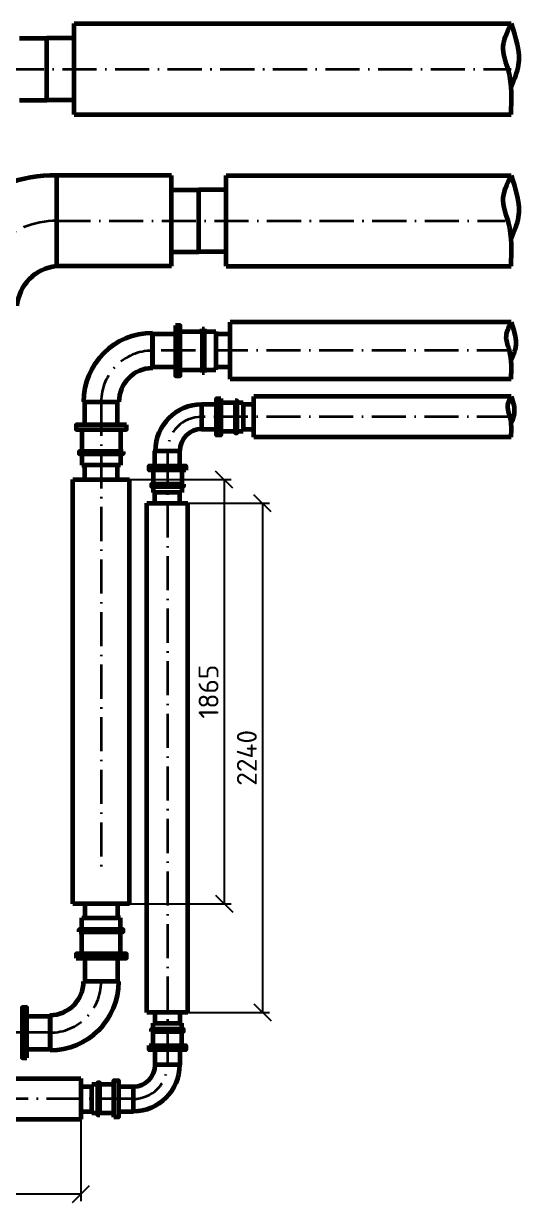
# Model space of a CAD drawing. Header units: millimetres. Extents: x 1990 to 8783, y 397 to 3825.
# Drawn here: x 5077.6 to 5164.9, y 1237.8 to 1445.2 of the extents above; entities that cross this region are included whole.
import ezdxf

# ---------------------------------------------------------------- set-up
doc = ezdxf.new("R2010")
doc.units = ezdxf.units.MM
doc.linetypes.add('ACAD_ISO10W100', pattern=[18.5, 12, -3, 0.5, -3])
doc.layers.add('2 Рамка обычные', color=1, linetype='Continuous', lineweight=60)
doc.layers.add('Объекты проект.', color=1, linetype='Continuous', lineweight=80)
doc.styles.add('-ISOCPEUR-', font='isocpeur.ttf')
doc.styles.add('GOST', font='gost.shx', dxfattribs={"oblique": 15})
doc.dimstyles.new('Копия М 1 к 25', dxfattribs={"dimtxt": 3.5, "dimasz": 3, "dimexe": 1.25, "dimexo": 0, "dimgap": 1, "dimtad": 1, "dimdec": 0, "dimlfac": 25, "dimzin": 0, "dimdsep": 46, "dimtxsty": 'GOST', "dimblk": 'OBLIQUE', "dimcen": 5, "dimclrd": 256, "dimclre": 256, "dimclrt": 256, "dimazin": 2, "dimtfac": 1, "dimtdec": 0, "dimtmove": 0, "dimatfit": 3, "dimldrblk": 'NONE', "dimfxl": 1.25, "dimtolj": 1, "dimtzin": 0, "dimlwd": -1, "dimlwe": -1, "dimarcsym": 2})

# ---------------------------------------------------------------- blocks, each defined once
blk = doc.blocks.new('_Oblique')
at = {"color": 0, "linetype": 'ByBlock', "lineweight": -2}
blk.add_line((-0.5, -0.5), (0.5, 0.5), dxfattribs=at)
blk = doc.blocks.new('*D246')
at = {"transparency": 16777216}
for p, q in [((4893.75, 1252.42), (4893.75, 1238.04)), ((5087.7, 1252.42), (5087.7, 1238.04)), ((4893.75, 1239.29), (5087.7, 1239.29))]:
    blk.add_line(p, q, dxfattribs=at)
at = {"layer": 'Defpoints', "color": 0, "lineweight": 35, "transparency": 16777216}
for p in [(4893.75, 1252.42), (5087.7, 1252.42), (5087.7, 1239.29)]:
    blk.add_point(p, dxfattribs=at)
at = {"transparency": 16777216, "xscale": 3, "yscale": 3, "zscale": 3, "rotation": 180}
blk.add_blockref('_Oblique', (4893.75, 1239.29), dxfattribs=at)
at = {"transparency": 16777216, "xscale": 3, "yscale": 3, "zscale": 3}
blk.add_blockref('_Oblique', (5087.7, 1239.29), dxfattribs=at)
at = {"lineweight": 35, "transparency": 16777216, "insert": (4990.73, 1242.04), "char_height": 3.5, "attachment_point": 5, "style": '-ISOCPEUR-'}
blk.add_mtext('\\A1;4850', dxfattribs=at)
blk = doc.blocks.new('_None')
blk = doc.blocks.new('*D250')
at = {"transparency": 16777216}
for p, q in [((5096.25, 1364.99), (5114.12, 1364.99)), ((5112.87, 1364.99), (5112.87, 1290.35)), ((5096.25, 1290.35), (5114.12, 1290.35))]:
    blk.add_line(p, q, dxfattribs=at)
at = {"layer": 'Defpoints', "color": 0, "lineweight": 35, "transparency": 16777216}
for p in [(5096.25, 1364.99), (5096.25, 1290.35), (5112.87, 1290.35)]:
    blk.add_point(p, dxfattribs=at)
at = {"transparency": 16777216, "xscale": 3, "yscale": 3, "zscale": 3}
for p, rotation in [((5112.87, 1364.99), 90), ((5112.87, 1290.35), 270)]:
    blk.add_blockref('_Oblique', p, dxfattribs=dict(at, rotation=rotation))
at = {"lineweight": 35, "transparency": 16777216, "insert": (5110.12, 1327.67), "char_height": 3.5, "attachment_point": 5, "rotation": 90, "style": '-ISOCPEUR-'}
blk.add_mtext('\\A1;1865', dxfattribs=at)
blk = doc.blocks.new('*D251')
at = {"transparency": 16777216}
for p, q in [((5106.5, 1360.82), (5120.85, 1360.82)), ((5119.6, 1360.82), (5119.6, 1271.22)), ((5106.5, 1271.22), (5120.85, 1271.22))]:
    blk.add_line(p, q, dxfattribs=at)
at = {"layer": 'Defpoints', "color": 0, "lineweight": 35, "transparency": 16777216}
for p in [(5106.5, 1360.82), (5106.5, 1271.22), (5119.6, 1271.22)]:
    blk.add_point(p, dxfattribs=at)
at = {"transparency": 16777216, "xscale": 3, "yscale": 3, "zscale": 3}
for p, rotation in [((5119.6, 1360.82), 90), ((5119.6, 1271.22), 270)]:
    blk.add_blockref('_Oblique', p, dxfattribs=dict(at, rotation=rotation))
at = {"lineweight": 35, "transparency": 16777216, "insert": (5116.85, 1316.02), "char_height": 3.5, "attachment_point": 5, "rotation": 90, "style": '-ISOCPEUR-'}
blk.add_mtext('\\A1;2240', dxfattribs=at)

msp = doc.modelspace()

# ---------------------------------------------------------------- linework, layer by layer
at = {"color": 3, "linetype": 'ACAD_ISO10W100', "lineweight": 35, "ltscale": 0.5}
for p, q in [((5056.681, 1437.211), (5163.302, 1437.211)), ((5083.393, 1410.507), (5162.281, 1410.507)), ((5163.302, 1387.668), (5100.254, 1387.668)), ((5091.254, 1378.668), (5091.254, 1296.668)), ((5163.302, 1376.02), (5108.901, 1376.02)), ((5102.901, 1370.02), (5102.901, 1262.02)), ((5082.253, 1267.668), (4990.727, 1267.668)), ((5096.901, 1256.02), (4990.727, 1256.02))]:
    msp.add_line(p, q, dxfattribs=at)
for centre, radius, start, end in [((5083.405, 1395.519), 14.988, 89.9536, 180.0188), ((5100.254, 1378.668), 9, 90, 180), ((5108.901, 1370.02), 6, 90, 180), ((5082.253, 1276.668), 9, 270, 0), ((5096.901, 1262.02), 6, 270, 0)]:
    msp.add_arc(centre, radius, start, end, dxfattribs=at)
at = {"layer": '2 Рамка обычные'}
for p, q in [((5086.505, 1429.216), (5086.505, 1445.216)), ((5086.505, 1445.216), (5163.302, 1445.216)), ((5076.905, 1442.676), (5081.705, 1442.676)), ((5086.505, 1442.676), (5081.705, 1442.676)), ((5081.705, 1431.749), (5081.705, 1442.669)), ((5076.905, 1431.756), (5081.705, 1431.756)), ((5086.505, 1431.756), (5081.705, 1431.756)), ((5086.505, 1429.216), (5163.302, 1429.216))]:
    msp.add_line(p, q, dxfattribs=at)
at = {"layer": '2 Рамка обычные', "color": 5}
for p, q in [((5103.617, 1418.511), (5082.362, 1418.511)), ((5083.393, 1418.511), (5083.393, 1402.511)), ((5103.617, 1402.511), (5103.617, 1418.511)), ((5113.217, 1402.504), (5113.217, 1418.504)), ((5113.217, 1418.504), (5163.302, 1418.504)), ((5103.617, 1415.971), (5108.417, 1415.971)), ((5108.417, 1405.044), (5108.417, 1415.964)), ((5113.217, 1415.964), (5108.417, 1415.964)), ((5103.617, 1405.051), (5108.417, 1405.051)), ((5113.217, 1405.044), (5108.417, 1405.044)), ((5103.617, 1402.511), (5083.393, 1402.511)), ((5113.217, 1402.504), (5163.302, 1402.504))]:
    msp.add_line(p, q, dxfattribs=at)
for centre, radius, start, end in [((5082.877, 1396.051), 22.466, 88.68462, 181.37014), ((5084.094, 1394.837), 7.706, 95.21749, 174.96266)]:
    msp.add_arc(centre, radius, start, end, dxfattribs=at)
for points in [[(5163.302, 1402.504), (5162.839, 1410.242), (5161.914, 1413.999), (5163.302, 1418.504)], [(5163.302, 1418.504), (5164.558, 1411.163), (5163.298, 1407.459)]]:
    msp.add_spline(points, degree=3, dxfattribs=at)
at = {"layer": 'Объекты проект.', "color": 4, "lineweight": 60}
for p, q in [((5113.934, 1382.668), (5113.934, 1392.668)), ((5113.934, 1382.668), (5113.934, 1392.668)), ((5163.302, 1392.668), (5113.934, 1392.668)), ((5100.254, 1390.768), (5100.254, 1384.568)), ((5100.254, 1384.568), (5100.254, 1390.768)), ((5104.334, 1390.548), (5100.254, 1390.548)), ((5105.134, 1391.056), (5109.002, 1391.056)), ((5109.002, 1391.056), (5109.002, 1391.513)), ((5109.002, 1391.513), (5109.402, 1391.513)), ((5109.002, 1391.056), (5109.002, 1384.28)), ((5109.402, 1391.056), (5109.402, 1391.513)), ((5109.402, 1391.056), (5111.43, 1391.056)), ((5109.402, 1384.28), (5109.402, 1391.056)), ((5111.43, 1391.056), (5111.43, 1390.548)), ((5113.934, 1390.548), (5111.43, 1390.548)), ((5111.43, 1390.548), (5111.43, 1384.789)), ((5104.334, 1384.789), (5100.254, 1384.789)), ((5105.134, 1384.28), (5109.002, 1384.28)), ((5109.002, 1384.28), (5109.002, 1383.823)), ((5109.002, 1383.823), (5109.402, 1383.823)), ((5109.402, 1384.28), (5109.402, 1383.823)), ((5109.402, 1384.28), (5111.43, 1384.28)), ((5113.934, 1384.789), (5111.43, 1384.789)), ((5111.43, 1384.28), (5111.43, 1384.789)), ((5163.302, 1382.668), (5113.934, 1382.668)), ((5088.154, 1378.668), (5094.354, 1378.668)), ((5088.374, 1374.588), (5088.374, 1378.668)), ((5094.133, 1374.588), (5094.133, 1378.668)), ((5087.866, 1373.788), (5087.866, 1369.92)), ((5094.642, 1373.788), (5094.642, 1369.92)), ((5087.866, 1369.92), (5087.409, 1369.92)), ((5087.409, 1369.92), (5087.409, 1369.52)), ((5087.866, 1369.52), (5087.409, 1369.52)), ((5087.866, 1369.52), (5087.866, 1367.492)), ((5094.642, 1369.92), (5095.099, 1369.92)), ((5094.642, 1369.52), (5095.099, 1369.52)), ((5094.642, 1369.52), (5094.642, 1367.492)), ((5095.099, 1369.92), (5095.099, 1369.52)), ((5087.866, 1367.492), (5088.374, 1367.492)), ((5088.374, 1364.988), (5088.374, 1367.492)), ((5094.133, 1367.492), (5088.374, 1367.492)), ((5094.133, 1364.988), (5094.133, 1367.492)), ((5094.642, 1367.492), (5094.133, 1367.492)), ((5086.253, 1290.348), (5086.253, 1364.988)), ((5086.253, 1364.988), (5096.253, 1364.988)), ((5096.253, 1290.348), (5096.253, 1364.988)), ((5096.253, 1290.348), (5086.253, 1290.348)), ((5088.373, 1290.348), (5088.373, 1287.844)), ((5094.132, 1290.348), (5094.132, 1287.844)), ((5087.865, 1285.816), (5087.865, 1287.844)), ((5087.865, 1287.844), (5088.373, 1287.844)), ((5088.373, 1287.844), (5094.132, 1287.844)), ((5094.641, 1287.844), (5094.132, 1287.844)), ((5094.641, 1285.816), (5094.641, 1287.844)), ((5087.408, 1285.416), (5087.408, 1285.816)), ((5087.865, 1285.816), (5087.408, 1285.816)), ((5087.865, 1285.416), (5087.408, 1285.416)), ((5087.865, 1281.548), (5087.865, 1285.416)), ((5094.641, 1285.816), (5095.098, 1285.816)), ((5094.641, 1281.548), (5094.641, 1285.416)), ((5094.641, 1285.416), (5095.098, 1285.416)), ((5095.098, 1285.416), (5095.098, 1285.816)), ((5088.373, 1280.748), (5088.373, 1276.668)), ((5094.132, 1280.748), (5094.132, 1276.668)), ((5094.353, 1276.668), (5088.153, 1276.668)), ((5078.173, 1270.547), (5082.253, 1270.547)), ((5082.253, 1264.568), (5082.253, 1270.768)), ((5082.253, 1270.768), (5082.253, 1264.568)), ((5078.173, 1264.788), (5082.253, 1264.788))]:
    msp.add_line(p, q, dxfattribs=at)
at = {"layer": 'Объекты проект.', "color": 6, "lineweight": 60, "true_color": 0xff00ff}
for p, q in [((5118.101, 1372.42), (5118.101, 1379.62)), ((5118.101, 1372.42), (5118.101, 1379.62)), ((5163.302, 1379.62), (5118.101, 1379.62)), ((5111.508, 1378.22), (5108.901, 1378.22)), ((5108.901, 1378.18), (5108.901, 1373.86)), ((5112.308, 1378.533), (5114.775, 1378.533)), ((5114.775, 1378.533), (5114.775, 1378.827)), ((5114.775, 1378.827), (5115.175, 1378.827)), ((5115.175, 1378.533), (5115.175, 1378.827)), ((5115.175, 1378.533), (5116.207, 1378.533)), ((5116.207, 1378.533), (5116.207, 1378.22)), ((5118.101, 1378.22), (5116.207, 1378.22)), ((5116.207, 1378.22), (5116.207, 1373.82)), ((5111.508, 1373.82), (5108.901, 1373.82)), ((5112.308, 1373.507), (5114.775, 1373.507)), ((5114.775, 1373.507), (5114.775, 1373.213)), ((5114.775, 1373.213), (5115.175, 1373.213)), ((5115.175, 1373.507), (5115.175, 1373.213)), ((5115.175, 1373.507), (5116.207, 1373.507)), ((5118.101, 1373.82), (5116.207, 1373.82)), ((5116.207, 1373.507), (5116.207, 1373.82)), ((5163.302, 1372.42), (5118.101, 1372.42)), ((5100.701, 1367.414), (5100.701, 1370.02)), ((5100.741, 1370.02), (5105.061, 1370.02)), ((5105.101, 1367.414), (5105.101, 1370.02)), ((5100.388, 1366.614), (5100.388, 1364.147)), ((5105.414, 1366.614), (5105.414, 1364.147)), ((5100.388, 1364.147), (5100.094, 1364.147)), ((5100.094, 1364.147), (5100.094, 1363.747)), ((5100.388, 1363.747), (5100.094, 1363.747)), ((5100.388, 1363.747), (5100.388, 1362.715)), ((5105.414, 1364.147), (5105.708, 1364.147)), ((5105.414, 1363.747), (5105.708, 1363.747)), ((5105.414, 1363.747), (5105.414, 1362.715)), ((5105.708, 1364.147), (5105.708, 1363.747)), ((5099.301, 1271.22), (5099.301, 1360.82)), ((5099.301, 1360.82), (5106.501, 1360.82)), ((5100.388, 1362.715), (5100.701, 1362.715)), ((5100.701, 1360.82), (5100.701, 1362.715)), ((5105.101, 1362.715), (5100.701, 1362.715)), ((5105.101, 1360.82), (5105.101, 1362.715)), ((5105.414, 1362.715), (5105.101, 1362.715)), ((5106.501, 1271.22), (5106.501, 1360.82)), ((5106.501, 1271.22), (5099.301, 1271.22)), ((5100.701, 1271.22), (5100.701, 1269.326)), ((5105.101, 1271.22), (5105.101, 1269.326)), ((5100.094, 1267.894), (5100.094, 1268.294)), ((5100.388, 1268.294), (5100.094, 1268.294)), ((5100.388, 1267.894), (5100.094, 1267.894)), ((5100.388, 1268.294), (5100.388, 1269.326)), ((5100.388, 1269.326), (5100.701, 1269.326)), ((5100.388, 1265.426), (5100.388, 1267.894)), ((5100.701, 1269.326), (5105.101, 1269.326)), ((5105.414, 1269.326), (5105.101, 1269.326)), ((5105.414, 1268.294), (5105.414, 1269.326)), ((5105.414, 1268.294), (5105.708, 1268.294)), ((5105.414, 1265.426), (5105.414, 1267.894)), ((5105.414, 1267.894), (5105.708, 1267.894)), ((5105.708, 1267.894), (5105.708, 1268.294)), ((5100.701, 1264.626), (5100.701, 1262.02)), ((5105.101, 1264.626), (5105.101, 1262.02)), ((5105.061, 1262.02), (5100.741, 1262.02)), ((4990.727, 1259.62), (5087.701, 1259.62)), ((5087.701, 1259.62), (5087.701, 1252.42)), ((5087.701, 1259.62), (5087.701, 1252.42)), ((5087.701, 1258.22), (5089.596, 1258.22)), ((5090.628, 1258.533), (5089.596, 1258.533)), ((5089.596, 1258.533), (5089.596, 1258.22)), ((5089.596, 1253.82), (5089.596, 1258.22)), ((5091.028, 1258.827), (5090.628, 1258.827)), ((5090.628, 1258.533), (5090.628, 1258.827)), ((5091.028, 1258.533), (5091.028, 1258.827)), ((5093.495, 1258.533), (5091.028, 1258.533)), ((5094.295, 1258.22), (5096.901, 1258.22)), ((5096.901, 1253.86), (5096.901, 1258.18)), ((5087.701, 1253.82), (5089.596, 1253.82)), ((5089.596, 1253.507), (5089.596, 1253.82)), ((5090.628, 1253.507), (5089.596, 1253.507)), ((5090.628, 1253.507), (5090.628, 1253.213)), ((5091.028, 1253.213), (5090.628, 1253.213)), ((5093.495, 1253.507), (5091.028, 1253.507)), ((5091.028, 1253.507), (5091.028, 1253.213)), ((5094.295, 1253.82), (5096.901, 1253.82)), ((4990.727, 1252.42), (5087.701, 1252.42))]:
    msp.add_line(p, q, dxfattribs=at)
at = {"layer": 'Объекты проект.', "color": 4, "lineweight": 60}
for points in [[(5104.334, 1392.088), (5104.334, 1383.249), (5105.134, 1383.249), (5105.134, 1392.088)], [(5095.673, 1374.588), (5086.834, 1374.588), (5086.834, 1373.788), (5095.673, 1373.788)], [(5095.099, 1369.92), (5087.409, 1369.92), (5087.409, 1369.52), (5095.099, 1369.52)], [(5087.408, 1285.416), (5095.098, 1285.416), (5095.098, 1285.816), (5087.408, 1285.816)], [(5086.833, 1280.748), (5095.672, 1280.748), (5095.672, 1281.548), (5086.833, 1281.548)], [(5078.173, 1263.248), (5078.173, 1272.087), (5077.373, 1272.087), (5077.373, 1263.248)]]:
    msp.add_lwpolyline(points, close=True, dxfattribs=at)
at = {"layer": 'Объекты проект.', "color": 6, "lineweight": 60, "true_color": 0xff00ff}
for points in [[(5112.308, 1379.221), (5112.308, 1372.819), (5111.508, 1372.819), (5111.508, 1379.221)], [(5114.775, 1378.827), (5114.775, 1373.213), (5115.175, 1373.213), (5115.175, 1378.827)], [(5106.102, 1366.614), (5099.7, 1366.614), (5099.7, 1367.414), (5106.102, 1367.414)], [(5105.708, 1364.147), (5100.094, 1364.147), (5100.094, 1363.747), (5105.708, 1363.747)], [(5100.094, 1267.894), (5105.708, 1267.894), (5105.708, 1268.294), (5100.094, 1268.294)], [(5099.7, 1265.426), (5106.102, 1265.426), (5106.102, 1264.626), (5099.7, 1264.626)], [(5093.495, 1252.819), (5093.495, 1259.221), (5094.295, 1259.221), (5094.295, 1252.819)], [(5091.028, 1253.213), (5091.028, 1258.827), (5090.628, 1258.827), (5090.628, 1253.213)]]:
    msp.add_lwpolyline(points, close=True, dxfattribs=at)
at = {"layer": 'Объекты проект.', "color": 4, "lineweight": 60}
for centre, radius, start, end in [((5100.254, 1378.668), 12.1, 90, 180), ((5100.254, 1378.668), 5.9, 90, 180), ((5082.253, 1276.668), 5.9, 270, 0), ((5082.253, 1276.668), 12.1, 270, 0)]:
    msp.add_arc(centre, radius, start, end, dxfattribs=at)
at = {"layer": 'Объекты проект.', "color": 6, "lineweight": 60, "true_color": 0xff00ff}
for centre, radius, start, end in [((5108.901, 1370.02), 8.16, 90, 180), ((5108.901, 1370.02), 3.84, 90, 180), ((5096.901, 1262.02), 3.84, 270, 0), ((5096.901, 1262.02), 8.16, 270, 0)]:
    msp.add_arc(centre, radius, start, end, dxfattribs=at)
at = {"layer": 'Объекты проект.', "lineweight": 60}
for points in [[(5163.302, 1429.216), (5162.839, 1436.954), (5161.914, 1440.712), (5163.302, 1445.216)], [(5163.302, 1445.216), (5164.558, 1437.875), (5163.298, 1434.172)]]:
    msp.add_spline(points, degree=3, dxfattribs=at)
at = {"layer": 'Объекты проект.', "color": 4, "lineweight": 60}
for points in [[(5163.302, 1382.668), (5163.022, 1387.673), (5162.463, 1389.944), (5163.302, 1392.668)], [(5163.302, 1392.668), (5164.061, 1388.229), (5163.3, 1385.99)]]:
    msp.add_spline(points, degree=3, dxfattribs=at)
at = {"layer": 'Объекты проект.', "color": 6, "lineweight": 60, "true_color": 0xff00ff}
for points in [[(5163.302, 1372.42), (5163.106, 1376.127), (5162.715, 1377.716), (5163.302, 1379.62)], [(5163.302, 1379.62), (5163.833, 1376.517), (5163.3, 1374.951)]]:
    msp.add_spline(points, degree=3, dxfattribs=at)

# ---------------------------------------------------------------- dimensions: what is measured, and where the dimension line sits
at = {"color": 18, "lineweight": 35, "true_color": 0x000000}
dim = msp.add_linear_dim(base=(5112.872, 1290.348), p1=(5096.253, 1364.988), p2=(5096.253, 1290.348), angle=90, text='1865', dimstyle='Копия М 1 к 25', override={"dimtxsty": '-ISOCPEUR-'}, dxfattribs=at)
dim.commit()
dim.dimension.update_dxf_attribs({"geometry": '*D250', "text_midpoint": (5110.122, 1327.668)})
dim = msp.add_linear_dim(base=(5119.601, 1271.22), p1=(5106.501, 1360.82), p2=(5106.501, 1271.22), angle=90, dimstyle='Копия М 1 к 25', override={"dimtxsty": '-ISOCPEUR-'}, dxfattribs=at)
dim.commit()
dim.dimension.update_dxf_attribs({"geometry": '*D251', "text_midpoint": (5116.851, 1316.02)})
dim = msp.add_linear_dim(base=(5087.701, 1239.295), p1=(4893.753, 1252.42), p2=(5087.701, 1252.42), text='4850', dimstyle='Копия М 1 к 25', override={"dimtxsty": '-ISOCPEUR-'}, dxfattribs=at)
dim.commit()
dim.dimension.update_dxf_attribs({"geometry": '*D246', "text_midpoint": (4990.727, 1242.045)})

doc.saveas('drawing.dxf')
